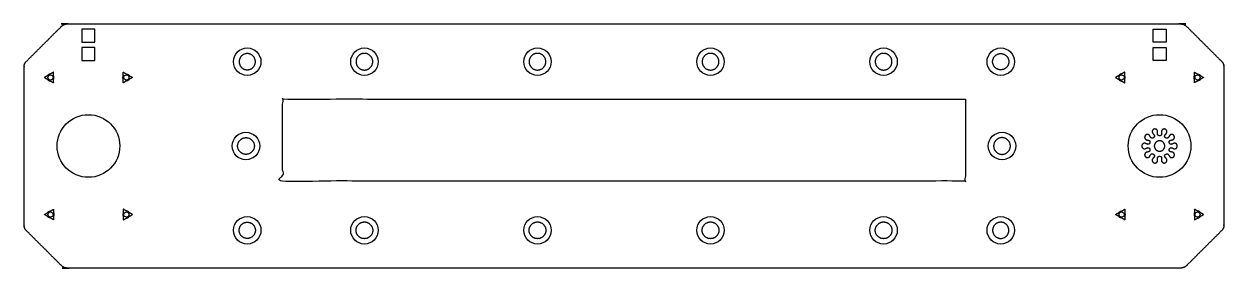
# Model space of a CAD drawing. Header units: millimetres. Extents: x 120 to 580, y 466 to 560.
import ezdxf

# ---------------------------------------------------------------- set-up
doc = ezdxf.new("R2010")
doc.units = ezdxf.units.MM
doc.header["$MEASUREMENT"] = 0
doc.layers.add('X plate', color=18, linetype='Continuous', true_color=0x000000)

msp = doc.modelspace()

# ---------------------------------------------------------------- linework, layer by layer
at = {"layer": 'X plate'}
for points in [[(142.65, 552.75), (147.65, 552.75), (147.65, 557.75), (142.65, 557.75)], [(557.35, 552.75), (552.35, 552.75), (552.35, 557.75), (557.35, 557.75)], [(142.65, 545.75), (147.65, 545.75), (147.65, 550.75), (142.65, 550.75)], [(557.35, 545.75), (552.35, 545.75), (552.35, 550.75), (557.35, 550.75)]]:
    msp.add_lwpolyline(points, close=True, dxfattribs=at)
for centre, radius in [((205.9, 545.3), 5.25), ((250.7, 545.3), 5.25), ((316.9, 545.3), 5.25), ((383.1, 545.3), 5.25), ((449.3, 545.3), 5.25), ((494.1, 545.3), 5.25), ((130.65, 539.25), 1), ((159.65, 539.25), 1), ((540.35, 539.25), 1), ((569.35, 539.25), 1), ((145.15, 513), 12), ((554.85, 513), 12), ((205.41, 513), 5.25), ((494.59, 513), 5.25), ((130.65, 486.75), 1), ((159.65, 486.75), 1), ((540.35, 486.75), 1), ((569.35, 486.75), 1), ((205.9, 480.7), 5.25), ((250.7, 480.7), 5.25), ((316.9, 480.7), 5.25), ((383.1, 480.7), 5.25), ((449.3, 480.7), 5.25), ((494.1, 480.7), 5.25)]:
    msp.add_circle(centre, radius, dxfattribs=at)
for points, weights, degree, knots in [([(563.01, 466.25), (564.25, 466.25), (565.13, 467.13), (571.87, 473.87), (578.62, 480.62), (579.5, 481.5), (579.5, 482.74), (579.5, 513), (579.5, 543.26), (579.5, 544.5), (578.62, 545.38), (571.87, 552.13), (565.13, 558.87), (564.25, 559.75), (563.01, 559.75), (350, 559.75), (136.99, 559.75), (135.75, 559.75), (134.87, 558.87), (128.12, 552.13), (121.38, 545.38), (120.5, 544.5), (120.5, 543.26), (120.5, 513), (120.5, 482.74), (120.5, 481.5), (121.38, 480.62), (128.12, 473.87), (134.87, 467.13), (135.75, 466.25), (136.99, 466.25), (350, 466.25), (563.01, 466.25)], [1, 0.923879532511, 1, 1, 1, 0.923879532511, 1, 1, 1, 0.923879532511, 1, 1, 1, 0.923879532511, 1, 1, 1, 0.923879532511, 1, 1, 1, 0.923879532511, 1, 1, 1, 0.923879532511, 1, 1, 1, 0.923879532511, 1, 1, 1], 2, [0, 0, 0, 2.356194, 2.356194, 21.43767, 21.43767, 23.793864, 23.793864, 84.308583, 84.308583, 86.664778, 86.664778, 105.746253, 105.746253, 108.102447, 108.102447, 534.117166, 534.117166, 536.473361, 536.473361, 555.554836, 555.554836, 557.91103, 557.91103, 618.425749, 618.425749, 620.781943, 620.781943, 639.863419, 639.863419, 642.219613, 642.219613, 1068.234332, 1068.234332, 1068.234332]), ([(205.9, 548.4), (209, 548.4), (209, 545.3), (209, 542.2), (205.9, 542.2), (202.8, 542.2), (202.8, 545.3), (202.8, 548.4), (205.9, 548.4)], [1, 0.707106781187, 1, 0.707106781187, 1, 0.707106781187, 1, 0.707106781187, 1], 2, [-20.106193, -20.106193, -20.106193, -15.079645, -15.079645, -10.053096, -10.053096, -5.026548, -5.026548, 0, 0, 0]), ([(250.7, 548.5), (253.9, 548.5), (253.9, 545.3), (253.9, 542.1), (250.7, 542.1), (247.5, 542.1), (247.5, 545.3), (247.5, 548.5), (250.7, 548.5)], [1, 0.707106781187, 1, 0.707106781187, 1, 0.707106781187, 1, 0.707106781187, 1], 2, [-20.106193, -20.106193, -20.106193, -15.079645, -15.079645, -10.053096, -10.053096, -5.026548, -5.026548, 0, 0, 0]), ([(316.9, 548.5), (320.1, 548.5), (320.1, 545.3), (320.1, 542.1), (316.9, 542.1), (313.7, 542.1), (313.7, 545.3), (313.7, 548.5), (316.9, 548.5)], [1, 0.707106781187, 1, 0.707106781187, 1, 0.707106781187, 1, 0.707106781187, 1], 2, [-20.106193, -20.106193, -20.106193, -15.079645, -15.079645, -10.053096, -10.053096, -5.026548, -5.026548, 0, 0, 0]), ([(383.1, 548.5), (386.3, 548.5), (386.3, 545.3), (386.3, 542.1), (383.1, 542.1), (379.9, 542.1), (379.9, 545.3), (379.9, 548.5), (383.1, 548.5)], [1, 0.707106781187, 1, 0.707106781187, 1, 0.707106781187, 1, 0.707106781187, 1], 2, [-20.106193, -20.106193, -20.106193, -15.079645, -15.079645, -10.053096, -10.053096, -5.026548, -5.026548, 0, 0, 0]), ([(449.3, 548.5), (452.5, 548.5), (452.5, 545.3), (452.5, 542.1), (449.3, 542.1), (446.1, 542.1), (446.1, 545.3), (446.1, 548.5), (449.3, 548.5)], [1, 0.707106781187, 1, 0.707106781187, 1, 0.707106781187, 1, 0.707106781187, 1], 2, [-20.106193, -20.106193, -20.106193, -15.079645, -15.079645, -10.053096, -10.053096, -5.026548, -5.026548, 0, 0, 0]), ([(494.1, 548.4), (491, 548.4), (491, 545.3), (491, 542.2), (494.1, 542.2), (497.2, 542.2), (497.2, 545.3), (497.2, 548.4), (494.1, 548.4)], [1, 0.707106781187, 1, 0.707106781187, 1, 0.707106781187, 1, 0.707106781187, 1], 2, [-20.106193, -20.106193, -20.106193, -15.079645, -15.079645, -10.053096, -10.053096, -5.026548, -5.026548, 0, 0, 0]), ([(129.55, 538.53), (128.92, 538.89), (128.29, 539.25), (128.92, 539.61), (129.55, 539.97), (129.91, 540.53), (130.57, 540.57), (131.2, 540.93), (131.83, 541.29), (131.83, 540.57), (131.83, 539.84), (131.97, 539.56), (131.97, 539.25), (131.97, 538.94), (131.83, 538.66), (131.83, 537.93), (131.83, 537.21), (131.2, 537.57), (130.57, 537.93), (129.91, 537.97), (129.55, 538.53)], [1, 1, 1, 1, 1, 0.950964988821, 1.13318802763, 1.13318802763, 1.13318802763, 1.13318802763, 1.13318802763, 1.17822017994, 1.29405832456, 1.17822017994, 1.13318802763, 1.13318802763, 1.13318802763, 1.13318802763, 1.13318802763, 0.950964988821, 1], 2, [30.697081, 30.697081, 30.697081, 34.814221, 34.814221, 38.931361, 38.931361, 42.506132, 42.506132, 46.623272, 46.623272, 50.740412, 50.740412, 52.612701, 52.612701, 54.48499, 54.48499, 58.602131, 58.602131, 62.719271, 62.719271, 66.294041, 66.294041, 66.294041]), ([(160.75, 538.53), (161.38, 538.89), (162.01, 539.25), (161.38, 539.61), (160.75, 539.97), (160.39, 540.53), (159.73, 540.57), (159.1, 540.93), (158.47, 541.29), (158.47, 540.57), (158.47, 539.84), (158.33, 539.56), (158.33, 539.25), (158.33, 538.94), (158.47, 538.66), (158.47, 537.93), (158.47, 537.21), (159.1, 537.57), (159.73, 537.93), (160.39, 537.97), (160.75, 538.53)], [1, 1, 1, 1, 1, 0.950964988821, 1.13318802763, 1.13318802763, 1.13318802763, 1.13318802763, 1.13318802763, 1.17822017994, 1.29405832456, 1.17822017994, 1.13318802763, 1.13318802763, 1.13318802763, 1.13318802763, 1.13318802763, 0.950964988821, 1], 2, [30.697081, 30.697081, 30.697081, 34.814221, 34.814221, 38.931361, 38.931361, 42.506132, 42.506132, 46.623272, 46.623272, 50.740412, 50.740412, 52.612701, 52.612701, 54.48499, 54.48499, 58.602131, 58.602131, 62.719271, 62.719271, 66.294041, 66.294041, 66.294041]), ([(539.25, 538.53), (538.62, 538.89), (537.99, 539.25), (538.62, 539.61), (539.25, 539.97), (539.61, 540.53), (540.27, 540.57), (540.9, 540.93), (541.53, 541.29), (541.53, 540.57), (541.53, 539.84), (541.67, 539.56), (541.67, 539.25), (541.67, 538.94), (541.53, 538.66), (541.53, 537.93), (541.53, 537.21), (540.9, 537.57), (540.27, 537.93), (539.61, 537.97), (539.25, 538.53)], [1, 1, 1, 1, 1, 0.950964988821, 1.13318802763, 1.13318802763, 1.13318802763, 1.13318802763, 1.13318802763, 1.17822017994, 1.29405832456, 1.17822017994, 1.13318802763, 1.13318802763, 1.13318802763, 1.13318802763, 1.13318802763, 0.950964988821, 1], 2, [30.697081, 30.697081, 30.697081, 34.814221, 34.814221, 38.931361, 38.931361, 42.506132, 42.506132, 46.623272, 46.623272, 50.740412, 50.740412, 52.612701, 52.612701, 54.48499, 54.48499, 58.602131, 58.602131, 62.719271, 62.719271, 66.294041, 66.294041, 66.294041]), ([(570.45, 538.53), (571.08, 538.89), (571.71, 539.25), (571.08, 539.61), (570.45, 539.97), (570.09, 540.53), (569.43, 540.57), (568.8, 540.93), (568.17, 541.29), (568.17, 540.57), (568.17, 539.84), (568.03, 539.56), (568.03, 539.25), (568.03, 538.94), (568.17, 538.66), (568.17, 537.93), (568.17, 537.21), (568.8, 537.57), (569.43, 537.93), (570.09, 537.97), (570.45, 538.53)], [1, 1, 1, 1, 1, 0.950964988821, 1.13318802763, 1.13318802763, 1.13318802763, 1.13318802763, 1.13318802763, 1.17822017994, 1.29405832456, 1.17822017994, 1.13318802763, 1.13318802763, 1.13318802763, 1.13318802763, 1.13318802763, 0.950964988821, 1], 2, [30.697081, 30.697081, 30.697081, 34.814221, 34.814221, 38.931361, 38.931361, 42.506132, 42.506132, 46.623272, 46.623272, 50.740412, 50.740412, 52.612701, 52.612701, 54.48499, 54.48499, 58.602131, 58.602131, 62.719271, 62.719271, 66.294041, 66.294041, 66.294041]), ([(549.46, 512.01), (549.27, 511.94), (549.06, 511.92), (548.86, 511.95), (548.67, 512.02), (548.5, 512.14), (548.33, 512.26), (548.2, 512.41), (548.1, 512.6), (548.05, 512.8), (548.05, 513), (548.05, 513.2), (548.1, 513.4), (548.2, 513.59), (548.33, 513.74), (548.5, 513.86), (548.67, 513.98), (548.86, 514.05), (549.06, 514.08), (549.27, 514.06), (549.46, 513.99), (549.74, 513.88), (549.99, 513.68), (550.5, 513.48), (550.77, 513.65), (550.96, 513.89), (551.05, 514), (551.12, 514.13), (551.16, 514.28), (551.18, 514.42), (551.18, 514.57), (551.17, 514.87), (551.05, 515.17), (550.52, 515.31), (550.2, 515.29), (549.91, 515.37), (549.71, 515.43), (549.53, 515.53), (549.38, 515.67), (549.27, 515.85), (549.21, 516.04), (549.14, 516.23), (549.12, 516.44), (549.15, 516.64), (549.23, 516.83), (549.35, 517), (549.47, 517.16), (549.63, 517.3), (549.81, 517.39), (550.01, 517.43), (550.22, 517.43), (550.42, 517.43), (550.62, 517.37), (550.8, 517.27), (550.96, 517.13), (551.07, 516.97), (551.24, 516.72), (551.32, 516.41), (551.62, 515.94), (551.93, 515.92), (552.22, 516.01), (552.36, 516.05), (552.5, 516.11), (552.62, 516.2), (552.72, 516.31), (552.8, 516.43), (552.97, 516.68), (553.05, 516.99), (552.7, 517.41), (552.43, 517.58), (552.25, 517.82), (552.12, 517.98), (552.04, 518.17), (552, 518.37), (552.01, 518.58), (552.07, 518.77), (552.13, 518.97), (552.23, 519.15), (552.38, 519.3), (552.56, 519.4), (552.75, 519.47), (552.94, 519.53), (553.15, 519.55), (553.35, 519.51), (553.54, 519.43), (553.71, 519.31), (553.87, 519.18), (554, 519.02), (554.09, 518.84), (554.13, 518.63), (554.12, 518.43), (554.11, 518.13), (553.99, 517.83), (553.96, 517.28), (554.21, 517.08), (554.49, 516.98), (554.63, 516.93), (554.78, 516.9), (554.92, 516.9), (555.07, 516.93), (555.21, 516.98), (555.49, 517.08), (555.74, 517.28), (555.71, 517.83), (555.59, 518.13), (555.58, 518.43), (555.57, 518.63), (555.61, 518.84), (555.7, 519.02), (555.83, 519.18), (555.99, 519.31), (556.16, 519.43), (556.35, 519.51), (556.55, 519.55), (556.76, 519.53), (556.95, 519.47), (557.14, 519.4), (557.32, 519.3), (557.47, 519.15), (557.57, 518.97), (557.63, 518.77), (557.69, 518.58), (557.7, 518.37), (557.66, 518.17), (557.58, 517.98), (557.45, 517.82), (557.27, 517.58), (557, 517.41), (556.65, 516.99), (556.73, 516.68), (556.9, 516.43), (556.98, 516.31), (557.08, 516.2), (557.2, 516.11), (557.34, 516.05), (557.48, 516.01), (557.77, 515.92), (558.08, 515.94), (558.38, 516.41), (558.46, 516.72), (558.63, 516.97), (558.74, 517.13), (558.9, 517.27), (559.08, 517.37), (559.28, 517.43), (559.48, 517.43), (559.69, 517.43), (559.89, 517.39), (560.07, 517.3), (560.23, 517.16), (560.35, 517), (560.47, 516.83), (560.55, 516.64), (560.58, 516.44), (560.56, 516.23), (560.49, 516.04), (560.43, 515.85), (560.32, 515.67), (560.17, 515.53), (559.99, 515.43), (559.79, 515.37), (559.5, 515.29), (559.18, 515.31), (558.65, 515.17), (558.53, 514.87), (558.52, 514.57), (558.52, 514.42), (558.54, 514.28), (558.58, 514.13), (558.65, 514), (558.74, 513.89), (558.93, 513.65), (559.2, 513.48), (559.71, 513.68), (559.96, 513.88), (560.24, 513.99), (560.43, 514.06), (560.64, 514.08), (560.84, 514.05), (561.03, 513.98), (561.2, 513.86), (561.37, 513.74), (561.5, 513.59), (561.6, 513.4), (561.65, 513.2), (561.65, 513), (561.65, 512.8), (561.6, 512.6), (561.5, 512.41), (561.37, 512.26), (561.2, 512.14), (561.03, 512.02), (560.84, 511.95), (560.64, 511.92), (560.43, 511.94), (560.24, 512.01), (559.96, 512.12), (559.71, 512.32), (559.2, 512.52), (558.93, 512.35), (558.74, 512.11), (558.65, 512), (558.58, 511.87), (558.54, 511.72), (558.52, 511.58), (558.52, 511.43), (558.53, 511.13), (558.65, 510.83), (559.18, 510.69), (559.5, 510.71), (559.79, 510.63), (559.99, 510.57), (560.17, 510.47), (560.32, 510.33), (560.43, 510.15), (560.49, 509.96), (560.56, 509.77), (560.58, 509.56), (560.55, 509.36), (560.47, 509.17), (560.35, 509), (560.23, 508.84), (560.07, 508.7), (559.89, 508.61), (559.69, 508.57), (559.48, 508.57), (559.28, 508.57), (559.08, 508.63), (558.9, 508.73), (558.74, 508.87), (558.63, 509.03), (558.46, 509.28), (558.38, 509.59), (558.08, 510.06), (557.77, 510.08), (557.48, 509.99), (557.34, 509.95), (557.2, 509.89), (557.08, 509.8), (556.98, 509.69), (556.9, 509.57), (556.73, 509.32), (556.65, 509.01), (557, 508.59), (557.27, 508.42), (557.45, 508.18), (557.58, 508.02), (557.66, 507.83), (557.7, 507.63), (557.69, 507.42), (557.63, 507.23), (557.57, 507.03), (557.47, 506.85), (557.32, 506.7), (557.14, 506.6), (556.95, 506.53), (556.76, 506.47), (556.55, 506.45), (556.35, 506.49), (556.16, 506.57), (555.99, 506.69), (555.83, 506.82), (555.7, 506.98), (555.61, 507.16), (555.57, 507.37), (555.58, 507.57), (555.59, 507.87), (555.71, 508.17), (555.74, 508.72), (555.49, 508.92), (555.21, 509.02), (555.07, 509.07), (554.92, 509.1), (554.78, 509.1), (554.63, 509.07), (554.49, 509.02), (554.21, 508.92), (553.96, 508.72), (553.99, 508.17), (554.11, 507.87), (554.12, 507.57), (554.13, 507.37), (554.09, 507.16), (554, 506.98), (553.87, 506.82), (553.71, 506.69), (553.54, 506.57), (553.35, 506.49), (553.15, 506.45), (552.94, 506.47), (552.75, 506.53), (552.56, 506.6), (552.38, 506.7), (552.23, 506.85), (552.13, 507.03), (552.07, 507.23), (552.01, 507.42), (552, 507.63), (552.04, 507.83), (552.12, 508.02), (552.25, 508.18), (552.43, 508.42), (552.7, 508.59), (553.05, 509.01), (552.97, 509.32), (552.8, 509.57), (552.72, 509.69), (552.62, 509.8), (552.5, 509.89), (552.36, 509.95), (552.22, 509.99), (551.93, 510.08), (551.62, 510.06), (551.32, 509.59), (551.24, 509.28), (551.07, 509.03), (550.96, 508.87), (550.8, 508.73), (550.62, 508.63), (550.42, 508.57), (550.22, 508.57), (550.01, 508.57), (549.81, 508.61), (549.63, 508.7), (549.47, 508.84), (549.35, 509), (549.23, 509.17), (549.15, 509.36), (549.12, 509.56), (549.14, 509.77), (549.21, 509.96), (549.27, 510.15), (549.38, 510.33), (549.53, 510.47), (549.71, 510.57), (549.91, 510.63), (550.2, 510.71), (550.52, 510.69), (551.05, 510.83), (551.17, 511.13), (551.18, 511.43), (551.18, 511.58), (551.16, 511.72), (551.12, 511.87), (551.05, 512), (550.96, 512.11), (550.77, 512.35), (550.5, 512.52), (549.99, 512.32), (549.74, 512.12), (549.46, 512.01)], [1, 0.954804333271, 0.932206499907, 0.932206499907, 0.954804333271, 1, 0.954804333271, 0.932206499907, 0.932206499907, 0.954804333271, 1, 0.954804333271, 0.932206499907, 0.932206499907, 0.954804333271, 1, 0.954804333271, 0.932206499907, 0.932206499907, 0.954804333271, 1, 1, 1, 1, 1, 1, 0.975877048314, 0.963815572472, 0.963815572472, 0.975877048314, 1, 1, 1, 1, 1, 1, 0.954804333271, 0.932206499907, 0.932206499907, 0.954804333271, 1, 0.954804333271, 0.932206499907, 0.932206499907, 0.954804333271, 1, 0.954804333271, 0.932206499907, 0.932206499907, 0.954804333271, 1, 0.954804333271, 0.932206499907, 0.932206499907, 0.954804333271, 1, 1, 1, 1, 1, 1, 0.975877048314, 0.963815572472, 0.963815572472, 0.975877048314, 1, 1, 1, 1, 1, 1, 0.954804333271, 0.932206499907, 0.932206499907, 0.954804333271, 1, 0.954804333271, 0.932206499907, 0.932206499907, 0.954804333271, 1, 0.954804333271, 0.932206499907, 0.932206499907, 0.954804333271, 1, 0.954804333271, 0.932206499907, 0.932206499907, 0.954804333271, 1, 1, 1, 1, 1, 1, 0.975877048314, 0.963815572472, 0.963815572472, 0.975877048314, 1, 1, 1, 1, 1, 1, 0.954804333271, 0.932206499907, 0.932206499907, 0.954804333271, 1, 0.954804333271, 0.932206499907, 0.932206499907, 0.954804333271, 1, 0.954804333271, 0.932206499907, 0.932206499907, 0.954804333271, 1, 0.954804333271, 0.932206499907, 0.932206499907, 0.954804333271, 1, 1, 1, 1, 1, 1, 0.975877048314, 0.963815572472, 0.963815572472, 0.975877048314, 1, 1, 1, 1, 1, 1, 0.954804333271, 0.932206499907, 0.932206499907, 0.954804333271, 1, 0.954804333271, 0.932206499907, 0.932206499907, 0.954804333271, 1, 0.954804333271, 0.932206499907, 0.932206499907, 0.954804333271, 1, 0.954804333271, 0.932206499907, 0.932206499907, 0.954804333271, 1, 1, 1, 1, 1, 1, 0.975877048314, 0.963815572472, 0.963815572472, 0.975877048314, 1, 1, 1, 1, 1, 1, 0.954804333271, 0.932206499907, 0.932206499907, 0.954804333271, 1, 0.954804333271, 0.932206499907, 0.932206499907, 0.954804333271, 1, 0.954804333271, 0.932206499907, 0.932206499907, 0.954804333271, 1, 0.954804333271, 0.932206499907, 0.932206499907, 0.954804333271, 1, 1, 1, 1, 1, 1, 0.975877048314, 0.963815572472, 0.963815572472, 0.975877048314, 1, 1, 1, 1, 1, 1, 0.954804333271, 0.932206499907, 0.932206499907, 0.954804333271, 1, 0.954804333271, 0.932206499907, 0.932206499907, 0.954804333271, 1, 0.954804333271, 0.932206499907, 0.932206499907, 0.954804333271, 1, 0.954804333271, 0.932206499907, 0.932206499907, 0.954804333271, 1, 1, 1, 1, 1, 1, 0.975877048314, 0.963815572472, 0.963815572472, 0.975877048314, 1, 1, 1, 1, 1, 1, 0.954804333271, 0.932206499907, 0.932206499907, 0.954804333271, 1, 0.954804333271, 0.932206499907, 0.932206499907, 0.954804333271, 1, 0.954804333271, 0.932206499907, 0.932206499907, 0.954804333271, 1, 0.954804333271, 0.932206499907, 0.932206499907, 0.954804333271, 1, 1, 1, 1, 1, 1, 0.975877048314, 0.963815572472, 0.963815572472, 0.975877048314, 1, 1, 1, 1, 1, 1, 0.954804333271, 0.932206499907, 0.932206499907, 0.954804333271, 1, 0.954804333271, 0.932206499907, 0.932206499907, 0.954804333271, 1, 0.954804333271, 0.932206499907, 0.932206499907, 0.954804333271, 1, 0.954804333271, 0.932206499907, 0.932206499907, 0.954804333271, 1, 1, 1, 1, 1, 1, 0.975877048314, 0.963815572472, 0.963815572472, 0.975877048314, 1, 1, 1, 1, 1, 1, 0.954804333271, 0.932206499907, 0.932206499907, 0.954804333271, 1, 0.954804333271, 0.932206499907, 0.932206499907, 0.954804333271, 1, 0.954804333271, 0.932206499907, 0.932206499907, 0.954804333271, 1, 0.954804333271, 0.932206499907, 0.932206499907, 0.954804333271, 1, 1, 1, 1, 1, 1, 0.975877048314, 0.963815572472, 0.963815572472, 0.975877048314, 1, 1, 1, 1, 1, 1], 5, [2.733038, 2.733038, 2.733038, 2.733038, 2.733038, 2.733038, 3.740966, 3.740966, 3.740966, 3.740966, 3.740966, 4.748894, 4.748894, 4.748894, 4.748894, 4.748894, 5.756821, 5.756821, 5.756821, 5.756821, 5.756821, 6.764749, 6.764749, 6.764749, 6.764749, 6.764749, 7.764749, 7.764749, 7.764749, 7.764749, 7.764749, 8.497787, 8.497787, 8.497787, 8.497787, 8.497787, 9.497787, 9.497787, 9.497787, 9.497787, 9.497787, 10.505715, 10.505715, 10.505715, 10.505715, 10.505715, 11.513642, 11.513642, 11.513642, 11.513642, 11.513642, 12.52157, 12.52157, 12.52157, 12.52157, 12.52157, 13.529498, 13.529498, 13.529498, 13.529498, 13.529498, 14.529498, 14.529498, 14.529498, 14.529498, 14.529498, 15.262536, 15.262536, 15.262536, 15.262536, 15.262536, 16.262536, 16.262536, 16.262536, 16.262536, 16.262536, 17.270464, 17.270464, 17.270464, 17.270464, 17.270464, 18.278391, 18.278391, 18.278391, 18.278391, 18.278391, 19.286319, 19.286319, 19.286319, 19.286319, 19.286319, 20.294247, 20.294247, 20.294247, 20.294247, 20.294247, 21.294247, 21.294247, 21.294247, 21.294247, 21.294247, 22.027285, 22.027285, 22.027285, 22.027285, 22.027285, 23.027285, 23.027285, 23.027285, 23.027285, 23.027285, 24.035213, 24.035213, 24.035213, 24.035213, 24.035213, 25.04314, 25.04314, 25.04314, 25.04314, 25.04314, 26.051068, 26.051068, 26.051068, 26.051068, 26.051068, 27.058995, 27.058995, 27.058995, 27.058995, 27.058995, 28.058995, 28.058995, 28.058995, 28.058995, 28.058995, 28.792034, 28.792034, 28.792034, 28.792034, 28.792034, 29.792034, 29.792034, 29.792034, 29.792034, 29.792034, 30.799961, 30.799961, 30.799961, 30.799961, 30.799961, 31.807889, 31.807889, 31.807889, 31.807889, 31.807889, 32.815817, 32.815817, 32.815817, 32.815817, 32.815817, 33.823744, 33.823744, 33.823744, 33.823744, 33.823744, 34.823744, 34.823744, 34.823744, 34.823744, 34.823744, 35.556783, 35.556783, 35.556783, 35.556783, 35.556783, 36.556783, 36.556783, 36.556783, 36.556783, 36.556783, 37.56471, 37.56471, 37.56471, 37.56471, 37.56471, 38.572638, 38.572638, 38.572638, 38.572638, 38.572638, 39.580566, 39.580566, 39.580566, 39.580566, 39.580566, 40.588493, 40.588493, 40.588493, 40.588493, 40.588493, 41.588493, 41.588493, 41.588493, 41.588493, 41.588493, 42.321531, 42.321531, 42.321531, 42.321531, 42.321531, 43.321531, 43.321531, 43.321531, 43.321531, 43.321531, 44.329459, 44.329459, 44.329459, 44.329459, 44.329459, 45.337387, 45.337387, 45.337387, 45.337387, 45.337387, 46.345314, 46.345314, 46.345314, 46.345314, 46.345314, 47.353242, 47.353242, 47.353242, 47.353242, 47.353242, 48.353242, 48.353242, 48.353242, 48.353242, 48.353242, 49.08628, 49.08628, 49.08628, 49.08628, 49.08628, 50.08628, 50.08628, 50.08628, 50.08628, 50.08628, 51.094208, 51.094208, 51.094208, 51.094208, 51.094208, 52.102136, 52.102136, 52.102136, 52.102136, 52.102136, 53.110063, 53.110063, 53.110063, 53.110063, 53.110063, 54.117991, 54.117991, 54.117991, 54.117991, 54.117991, 55.117991, 55.117991, 55.117991, 55.117991, 55.117991, 55.851029, 55.851029, 55.851029, 55.851029, 55.851029, 56.851029, 56.851029, 56.851029, 56.851029, 56.851029, 57.858957, 57.858957, 57.858957, 57.858957, 57.858957, 58.866884, 58.866884, 58.866884, 58.866884, 58.866884, 59.874812, 59.874812, 59.874812, 59.874812, 59.874812, 60.88274, 60.88274, 60.88274, 60.88274, 60.88274, 61.88274, 61.88274, 61.88274, 61.88274, 61.88274, 62.615778, 62.615778, 62.615778, 62.615778, 62.615778, 63.615778, 63.615778, 63.615778, 63.615778, 63.615778, 64.623706, 64.623706, 64.623706, 64.623706, 64.623706, 65.631633, 65.631633, 65.631633, 65.631633, 65.631633, 66.639561, 66.639561, 66.639561, 66.639561, 66.639561, 67.647489, 67.647489, 67.647489, 67.647489, 67.647489, 68.647489, 68.647489, 68.647489, 68.647489, 68.647489, 69.380527, 69.380527, 69.380527, 69.380527, 69.380527, 70.380527, 70.380527, 70.380527, 70.380527, 70.380527, 70.380527]), ([(208.61, 513), (208.61, 516.2), (205.41, 516.2), (202.21, 516.2), (202.21, 513), (202.21, 509.8), (205.41, 509.8), (208.61, 509.8), (208.61, 513)], [1, 0.707106781187, 1, 0.707106781187, 1, 0.707106781187, 1, 0.707106781187, 1], 2, [-20.106193, -20.106193, -20.106193, -15.079645, -15.079645, -10.053096, -10.053096, -5.026548, -5.026548, 0, 0, 0]), ([(491.39, 513), (491.39, 516.2), (494.59, 516.2), (497.79, 516.2), (497.79, 513), (497.79, 509.8), (494.59, 509.8), (491.39, 509.8), (491.39, 513)], [1, 0.707106781187, 1, 0.707106781187, 1, 0.707106781187, 1, 0.707106781187, 1], 2, [-20.106193, -20.106193, -20.106193, -15.079645, -15.079645, -10.053096, -10.053096, -5.026548, -5.026548, 0, 0, 0]), ([(554.85, 515), (556.85, 515), (556.85, 513), (556.85, 511), (554.85, 511), (552.85, 511), (552.85, 513), (552.85, 515), (554.85, 515)], [1, 0.707106781187, 1, 0.707106781187, 1, 0.707106781187, 1, 0.707106781187, 1], 2, [0, 0, 0, 3.141593, 3.141593, 6.283185, 6.283185, 9.424778, 9.424778, 12.566371, 12.566371, 12.566371]), ([(129.55, 487.47), (128.92, 487.11), (128.29, 486.75), (128.92, 486.39), (129.55, 486.03), (129.91, 485.47), (130.57, 485.43), (131.2, 485.07), (131.83, 484.71), (131.83, 485.43), (131.83, 486.16), (131.97, 486.44), (131.97, 486.75), (131.97, 487.06), (131.83, 487.34), (131.83, 488.07), (131.83, 488.79), (131.2, 488.43), (130.57, 488.07), (129.91, 488.03), (129.55, 487.47)], [1, 1, 1, 1, 1, 0.950964988821, 1.13318802763, 1.13318802763, 1.13318802763, 1.13318802763, 1.13318802763, 1.17822017994, 1.29405832456, 1.17822017994, 1.13318802763, 1.13318802763, 1.13318802763, 1.13318802763, 1.13318802763, 0.950964988821, 1], 2, [30.697081, 30.697081, 30.697081, 34.814221, 34.814221, 38.931361, 38.931361, 42.506132, 42.506132, 46.623272, 46.623272, 50.740412, 50.740412, 52.612701, 52.612701, 54.48499, 54.48499, 58.602131, 58.602131, 62.719271, 62.719271, 66.294041, 66.294041, 66.294041]), ([(160.75, 487.47), (161.38, 487.11), (162.01, 486.75), (161.38, 486.39), (160.75, 486.03), (160.39, 485.47), (159.73, 485.43), (159.1, 485.07), (158.47, 484.71), (158.47, 485.43), (158.47, 486.16), (158.33, 486.44), (158.33, 486.75), (158.33, 487.06), (158.47, 487.34), (158.47, 488.07), (158.47, 488.79), (159.1, 488.43), (159.73, 488.07), (160.39, 488.03), (160.75, 487.47)], [1, 1, 1, 1, 1, 0.950964988821, 1.13318802763, 1.13318802763, 1.13318802763, 1.13318802763, 1.13318802763, 1.17822017994, 1.29405832456, 1.17822017994, 1.13318802763, 1.13318802763, 1.13318802763, 1.13318802763, 1.13318802763, 0.950964988821, 1], 2, [30.697081, 30.697081, 30.697081, 34.814221, 34.814221, 38.931361, 38.931361, 42.506132, 42.506132, 46.623272, 46.623272, 50.740412, 50.740412, 52.612701, 52.612701, 54.48499, 54.48499, 58.602131, 58.602131, 62.719271, 62.719271, 66.294041, 66.294041, 66.294041]), ([(539.25, 487.47), (538.62, 487.11), (537.99, 486.75), (538.62, 486.39), (539.25, 486.03), (539.61, 485.47), (540.27, 485.43), (540.9, 485.07), (541.53, 484.71), (541.53, 485.43), (541.53, 486.16), (541.67, 486.44), (541.67, 486.75), (541.67, 487.06), (541.53, 487.34), (541.53, 488.07), (541.53, 488.79), (540.9, 488.43), (540.27, 488.07), (539.61, 488.03), (539.25, 487.47)], [1, 1, 1, 1, 1, 0.950964988821, 1.13318802763, 1.13318802763, 1.13318802763, 1.13318802763, 1.13318802763, 1.17822017994, 1.29405832456, 1.17822017994, 1.13318802763, 1.13318802763, 1.13318802763, 1.13318802763, 1.13318802763, 0.950964988821, 1], 2, [30.697081, 30.697081, 30.697081, 34.814221, 34.814221, 38.931361, 38.931361, 42.506132, 42.506132, 46.623272, 46.623272, 50.740412, 50.740412, 52.612701, 52.612701, 54.48499, 54.48499, 58.602131, 58.602131, 62.719271, 62.719271, 66.294041, 66.294041, 66.294041]), ([(570.45, 487.47), (571.08, 487.11), (571.71, 486.75), (571.08, 486.39), (570.45, 486.03), (570.09, 485.47), (569.43, 485.43), (568.8, 485.07), (568.17, 484.71), (568.17, 485.43), (568.17, 486.16), (568.03, 486.44), (568.03, 486.75), (568.03, 487.06), (568.17, 487.34), (568.17, 488.07), (568.17, 488.79), (568.8, 488.43), (569.43, 488.07), (570.09, 488.03), (570.45, 487.47)], [1, 1, 1, 1, 1, 0.950964988821, 1.13318802763, 1.13318802763, 1.13318802763, 1.13318802763, 1.13318802763, 1.17822017994, 1.29405832456, 1.17822017994, 1.13318802763, 1.13318802763, 1.13318802763, 1.13318802763, 1.13318802763, 0.950964988821, 1], 2, [30.697081, 30.697081, 30.697081, 34.814221, 34.814221, 38.931361, 38.931361, 42.506132, 42.506132, 46.623272, 46.623272, 50.740412, 50.740412, 52.612701, 52.612701, 54.48499, 54.48499, 58.602131, 58.602131, 62.719271, 62.719271, 66.294041, 66.294041, 66.294041]), ([(205.9, 477.6), (209, 477.6), (209, 480.7), (209, 483.8), (205.9, 483.8), (202.8, 483.8), (202.8, 480.7), (202.8, 477.6), (205.9, 477.6)], [1, 0.707106781187, 1, 0.707106781187, 1, 0.707106781187, 1, 0.707106781187, 1], 2, [-20.106193, -20.106193, -20.106193, -15.079645, -15.079645, -10.053096, -10.053096, -5.026548, -5.026548, 0, 0, 0]), ([(250.7, 477.5), (253.9, 477.5), (253.9, 480.7), (253.9, 483.9), (250.7, 483.9), (247.5, 483.9), (247.5, 480.7), (247.5, 477.5), (250.7, 477.5)], [1, 0.707106781187, 1, 0.707106781187, 1, 0.707106781187, 1, 0.707106781187, 1], 2, [-20.106193, -20.106193, -20.106193, -15.079645, -15.079645, -10.053096, -10.053096, -5.026548, -5.026548, 0, 0, 0]), ([(316.9, 477.5), (320.1, 477.5), (320.1, 480.7), (320.1, 483.9), (316.9, 483.9), (313.7, 483.9), (313.7, 480.7), (313.7, 477.5), (316.9, 477.5)], [1, 0.707106781187, 1, 0.707106781187, 1, 0.707106781187, 1, 0.707106781187, 1], 2, [-20.106193, -20.106193, -20.106193, -15.079645, -15.079645, -10.053096, -10.053096, -5.026548, -5.026548, 0, 0, 0]), ([(383.1, 477.5), (386.3, 477.5), (386.3, 480.7), (386.3, 483.9), (383.1, 483.9), (379.9, 483.9), (379.9, 480.7), (379.9, 477.5), (383.1, 477.5)], [1, 0.707106781187, 1, 0.707106781187, 1, 0.707106781187, 1, 0.707106781187, 1], 2, [-20.106193, -20.106193, -20.106193, -15.079645, -15.079645, -10.053096, -10.053096, -5.026548, -5.026548, 0, 0, 0]), ([(449.3, 477.5), (452.5, 477.5), (452.5, 480.7), (452.5, 483.9), (449.3, 483.9), (446.1, 483.9), (446.1, 480.7), (446.1, 477.5), (449.3, 477.5)], [1, 0.707106781187, 1, 0.707106781187, 1, 0.707106781187, 1, 0.707106781187, 1], 2, [-20.106193, -20.106193, -20.106193, -15.079645, -15.079645, -10.053096, -10.053096, -5.026548, -5.026548, 0, 0, 0]), ([(494.1, 477.6), (491, 477.6), (491, 480.7), (491, 483.8), (494.1, 483.8), (497.2, 483.8), (497.2, 480.7), (497.2, 477.6), (494.1, 477.6)], [1, 0.707106781187, 1, 0.707106781187, 1, 0.707106781187, 1, 0.707106781187, 1], 2, [-20.106193, -20.106193, -20.106193, -15.079645, -15.079645, -10.053096, -10.053096, -5.026548, -5.026548, 0, 0, 0])]:
    msp.add_rational_spline(points, weights, degree=degree, knots=knots, dxfattribs=at)
msp.add_open_spline([(480.59, 531), (350, 531), (219.41, 531), (219.41, 515.27), (219.41, 499.55), (350, 499.55), (480.59, 499.55), (480.59, 515.27), (480.59, 531)], degree=2, knots=[-842.838497, -842.838497, -842.838497, -591.172746, -591.172746, -563.06658, -563.06658, -311.400828, -311.400828, -283.294663, -283.294663, -283.294663], dxfattribs=at)

doc.saveas('drawing.dxf')
